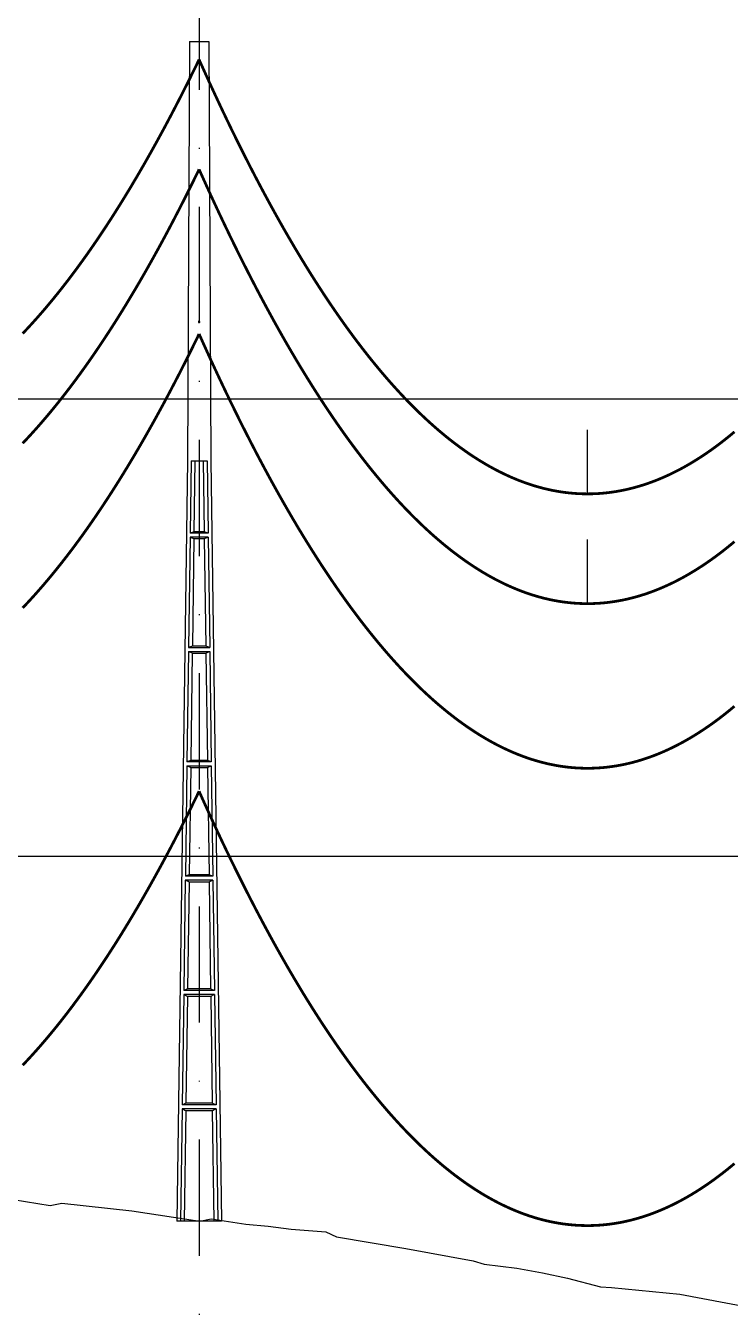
# Model space of a CAD drawing. Header units: metres. Extents: x -121 to 9872, y 3505 to 10721.
# Drawn here: x 6995.5 to 7072.6, y 6277.3 to 6417.8 of the extents above; entities that cross this region are included whole.
import ezdxf

# ---------------------------------------------------------------- set-up
doc = ezdxf.new("R2010")
doc.units = ezdxf.units.M
doc.linetypes.add('DASHDOT', pattern=[25.4, 12.7, -6.35, 0, -6.35])
doc.linetypes.add('DASHED', pattern=[0.75, 0.5, -0.25])
for name, color, linetype in [('C-ROAD-PROF', 2, 'DASHED'), ('CON-EOL- FO', 101, 'Continuous'), ('CON-EOL- PROJEÇÃO', 22, 'Continuous'), ('CON-EOL-CA ARBUTUS', 144, 'Continuous'), ('GRID', 253, 'Continuous'), ('POSTE DT', 7, 'Continuous')]:
    doc.layers.add(name, color=color, linetype=linetype)

# ---------------------------------------------------------------- blocks, each defined once
blk = doc.blocks.new('*U10')
at = {"layer": 'POSTE DT', "extrusion": (0, 1, 0)}
for p, q in [((-3.31, 406.59), (-4.05, 262)), ((-3.31, 406.59), (3.31, 406.59)), ((3.31, 406.59), (4.06, 262)), ((-4.05, 262), (-7.72, 0)), ((-4.05, 262), (-4.05, 262)), ((-2.73, 262), (-3.08, 237.05)), ((-2.73, 262), (2.75, 262)), ((-1.42, 262), (-1.77, 237.57)), ((1.43, 262), (1.77, 237.57)), ((2.75, 262), (3.1, 237.05)), ((4.06, 262), (7.72, 0)), ((-3.1, 235.74), (-3.63, 197.65)), ((3.11, 235.73), (-3.1, 235.74)), ((3.1, 237.05), (-3.08, 237.05)), ((-1.8, 235.21), (-2.32, 198.19)), ((1.8, 235.21), (2.32, 198.19)), ((3.11, 235.73), (3.65, 197.65)), ((-3.65, 196.34), (-4.19, 158.25)), ((-2.35, 195.8), (-2.87, 158.8)), ((2.35, 195.8), (2.87, 158.8)), ((3.66, 196.34), (4.2, 158.25)), ((-4.21, 156.94), (-4.74, 118.85)), ((-2.9, 156.39), (-3.42, 119.41)), ((2.91, 156.39), (3.42, 119.41)), ((4.21, 156.94), (4.75, 118.85)), ((-4.76, 117.54), (-5.29, 79.45)), ((4.77, 117.54), (-4.76, 117.54)), ((4.75, 118.85), (-4.74, 118.85)), ((-3.46, 116.98), (-3.97, 80.02)), ((3.46, 116.98), (3.98, 80.02)), ((4.77, 117.54), (5.3, 79.45)), ((-5.31, 78.14), (-5.85, 40.06)), ((5.32, 78.14), (-5.31, 78.14)), ((5.3, 79.45), (-5.29, 79.45)), ((-4.01, 77.57), (-4.53, 40.63)), ((4.01, 77.57), (4.53, 40.63)), ((5.32, 78.14), (5.85, 40.06)), ((5.85, 40.06), (-5.85, 40.06)), ((-5.86, 38.74), (-6.41, 0)), ((5.87, 38.74), (-5.86, 38.74)), ((-4.56, 38.17), (-5.1, 0)), ((4.56, 38.17), (5.1, 0)), ((5.87, 38.74), (6.41, 0)), ((-6.41, 0), (-7.72, 0)), ((-5.1, 0), (-6.41, 0)), ((5.1, 0), (-5.1, 0)), ((6.41, 0), (5.1, 0)), ((7.72, 0), (6.41, 0))]:
    blk.add_line(p, q, dxfattribs=at)
at = {"layer": 'POSTE DT', "ltscale": 3}
for points in [[(-3.65, 196.34), (3.66, 196.34)], [(-3.63, 197.65), (3.65, 197.65)], [(-4.21, 156.94), (4.21, 156.94)], [(4.2, 158.25), (-4.19, 158.25)]]:
    blk.add_lwpolyline(points, dxfattribs=at)
at = {"layer": 'POSTE DT'}
for points, knots in [([(0.25, 309.94), (0.25, 309.93), (0.25, 309.93), (0.25, 309.92), (0.25, 309.91), (0.25, 309.9), (0.25, 309.89), (0.24, 309.85), (0.22, 309.82), (0.19, 309.77), (0.16, 309.74), (0.11, 309.71), (0.08, 309.7), (0.01, 309.68), (-0.02, 309.68), (-0.08, 309.7), (-0.11, 309.71), (-0.16, 309.74), (-0.18, 309.76), (-0.21, 309.8), (-0.22, 309.82), (-0.24, 309.85), (-0.24, 309.87), (-0.25, 309.89), (-0.25, 309.9), (-0.25, 309.92), (-0.25, 309.92), (-0.25, 309.93), (-0.25, 309.94), (-0.25, 309.95), (-0.25, 309.95), (-0.25, 309.96), (-0.25, 309.97), (-0.24, 310), (-0.23, 310.02), (-0.21, 310.07), (-0.2, 310.09), (-0.15, 310.14), (-0.13, 310.15), (-0.07, 310.18), (-0.03, 310.19), (0.03, 310.19), (0.06, 310.18), (0.12, 310.16), (0.14, 310.14), (0.18, 310.11), (0.2, 310.09), (0.21, 310.06), (0.22, 310.05), (0.23, 310.04), (0.24, 310.01), (0.24, 309.99), (0.25, 309.97), (0.25, 309.96), (0.25, 309.95), (0.25, 309.94), (0.25, 309.94), (0.25, 309.94), (0.25, 309.94)], [-54.728303, -54.728303, -54.728303, -54.728303, -54.309038, -54.309038, -53.647169, -53.647169, -52.532885, -52.532885, -48.86224, -48.86224, -45.282765, -45.282765, -41.52867, -41.52867, -37.867486, -37.867486, -34.454589, -34.454589, -31.301423, -31.301423, -28.48103, -28.48103, -26.961755, -26.961755, -25.7544, -25.7544, -25.136228, -25.136228, -24.64409, -24.64409, -24.094201, -24.094201, -23.191199, -23.191199, -20.494482, -20.494482, -17.342863, -17.342863, -13.645538, -13.645538, -9.835989, -9.835989, -6.296781, -6.296781, -3.005029, -3.005029, 0, 0, 0, 1.527594, 1.527594, 3.697216, 3.697216, 4.489727, 4.489727, 5.01438, 5.01438, 5.095313, 5.095313, 5.095313, 5.095313]), ([(-3.1, 235.74), (-2.88, 235.65), (-2.67, 235.56), (-2.23, 235.39), (-2.02, 235.3), (-1.8, 235.21)], [0.055576, 0.055576, 0.055576, 0.055576, 56.767409, 56.767409, 113.50757, 113.50757, 113.50757, 113.50757]), ([(-1.77, 237.57), (-1.99, 237.49), (-2.21, 237.4), (-2.64, 237.22), (-2.86, 237.14), (-3.08, 237.05)], [0, 0, 0, 0, 56.660495, 56.660495, 113.412826, 113.412826, 113.412826, 113.412826]), ([(-1.8, 235.21), (-1.2, 235.21), (-0.6, 235.21), (0.6, 235.21), (1.2, 235.21), (1.8, 235.21)], [0, 0, 0, 0, 68.567797, 68.567797, 137.136247, 137.136247, 137.136247, 137.136247]), ([(1.77, 237.57), (1.18, 237.57), (0.59, 237.57), (-0.59, 237.57), (-1.18, 237.57), (-1.77, 237.57)], [0, 0, 0, 0, 67.306894, 67.306894, 134.614447, 134.614447, 134.614447, 134.614447]), ([(3.1, 237.05), (2.87, 237.14), (2.65, 237.23), (2.21, 237.4), (1.99, 237.49), (1.77, 237.57)], [0, 0, 0, 0, 56.738948, 56.738948, 113.38731, 113.38731, 113.38731, 113.38731]), ([(1.8, 235.21), (2.02, 235.3), (2.24, 235.38), (2.68, 235.56), (2.89, 235.65), (3.11, 235.73)], [0, 0, 0, 0, 56.845349, 56.845349, 113.599799, 113.599799, 113.599799, 113.599799]), ([(-3.65, 196.34), (-3.43, 196.25), (-3.22, 196.16), (-2.78, 195.98), (-2.57, 195.89), (-2.35, 195.8)], [0.054307, 0.054307, 0.054307, 0.054307, 63.527131, 63.527131, 127.063246, 127.063246, 127.063246, 127.063246]), ([(-2.32, 198.19), (-2.54, 198.1), (-2.76, 198.01), (-3.2, 197.83), (-3.41, 197.74), (-3.63, 197.65)], [0, 0, 0, 0, 63.412073, 63.412073, 126.777421, 126.777421, 126.777421, 126.777421]), ([(-2.35, 195.8), (-1.57, 195.8), (-0.78, 195.8), (0.79, 195.8), (1.57, 195.8), (2.35, 195.8)], [0, 0, 0, 0, 89.585713, 89.585713, 179.17191, 179.17191, 179.17191, 179.17191]), ([(2.32, 198.19), (1.55, 198.19), (0.77, 198.19), (-0.77, 198.19), (-1.55, 198.19), (-2.32, 198.19)], [0, 0, 0, 0, 88.31008, 88.31008, 176.620652, 176.620652, 176.620652, 176.620652]), ([(3.65, 197.65), (3.43, 197.74), (3.2, 197.83), (2.76, 198.01), (2.54, 198.1), (2.32, 198.19)], [0, 0, 0, 0, 63.488119, 63.488119, 126.880939, 126.880939, 126.880939, 126.880939]), ([(2.35, 195.8), (2.57, 195.89), (2.79, 195.98), (3.23, 196.16), (3.45, 196.25), (3.66, 196.34)], [0, 0, 0, 0, 63.60246, 63.60246, 127.109696, 127.109696, 127.109696, 127.109696]), ([(-4.21, 156.94), (-3.99, 156.85), (-3.77, 156.75), (-3.34, 156.57), (-3.12, 156.48), (-2.9, 156.39)], [0.053423, 0.053423, 0.053423, 0.053423, 70.429742, 70.429742, 140.90167, 140.90167, 140.90167, 140.90167]), ([(-2.87, 158.8), (-3.09, 158.71), (-3.31, 158.62), (-3.75, 158.43), (-3.97, 158.34), (-4.19, 158.25)], [0, 0, 0, 0, 70.301707, 70.301707, 140.590947, 140.590947, 140.590947, 140.590947]), ([(-2.9, 156.39), (-1.94, 156.39), (-0.97, 156.39), (0.97, 156.39), (1.94, 156.39), (2.91, 156.39)], [0, 0, 0, 0, 110.60219, 110.60219, 221.20473, 221.20473, 221.20473, 221.20473]), ([(2.87, 158.8), (1.92, 158.8), (0.96, 158.8), (-0.96, 158.8), (-1.91, 158.8), (-2.87, 158.8)], [0, 0, 0, 0, 109.314454, 109.314454, 218.629264, 218.629264, 218.629264, 218.629264]), ([(4.2, 158.25), (3.98, 158.34), (3.76, 158.44), (3.31, 158.62), (3.09, 158.71), (2.87, 158.8)], [0, 0, 0, 0, 70.379198, 70.379198, 140.659718, 140.659718, 140.659718, 140.659718]), ([(2.91, 156.39), (3.12, 156.48), (3.34, 156.57), (3.78, 156.75), (4, 156.85), (4.21, 156.94)], [0, 0, 0, 0, 70.506649, 70.506649, 140.914701, 140.914701, 140.914701, 140.914701]), ([(-4.76, 117.54), (-4.54, 117.45), (-4.32, 117.35), (-3.89, 117.17), (-3.67, 117.07), (-3.46, 116.98)], [0.052784, 0.052784, 0.052784, 0.052784, 77.438432, 77.438432, 154.950301, 154.950301, 154.950301, 154.950301]), ([(-3.42, 119.41), (-3.64, 119.32), (-3.86, 119.23), (-4.3, 119.04), (-4.52, 118.95), (-4.74, 118.85)], [0, 0, 0, 0, 77.299547, 77.299547, 154.618634, 154.618634, 154.618634, 154.618634]), ([(-3.46, 116.98), (-2.3, 116.98), (-1.15, 116.98), (1.15, 116.98), (2.31, 116.98), (3.46, 116.98)], [0, 0, 0, 0, 131.617604, 131.617604, 263.235447, 263.235447, 263.235447, 263.235447]), ([(3.42, 119.41), (2.28, 119.41), (1.14, 119.41), (-1.14, 119.41), (-2.28, 119.41), (-3.42, 119.41)], [0, 0, 0, 0, 130.319901, 130.319901, 260.640046, 260.640046, 260.640046, 260.640046]), ([(4.75, 118.85), (4.53, 118.95), (4.31, 119.04), (3.87, 119.23), (3.64, 119.32), (3.42, 119.41)], [0, 0, 0, 0, 77.381597, 77.381597, 154.66183, 154.66183, 154.66183, 154.66183]), ([(3.46, 116.98), (3.68, 117.07), (3.89, 117.17), (4.33, 117.35), (4.55, 117.45), (4.77, 117.54)], [0, 0, 0, 0, 77.520013, 77.520013, 154.938747, 154.938747, 154.938747, 154.938747]), ([(-3.97, 80.02), (-4.19, 79.93), (-4.41, 79.83), (-4.85, 79.64), (-5.07, 79.55), (-5.29, 79.45)], [0, 0, 0, 0, 84.379671, 84.379671, 168.809376, 168.809376, 168.809376, 168.809376]), ([(3.98, 80.02), (2.65, 80.02), (1.33, 80.02), (-1.32, 80.02), (-2.65, 80.02), (-3.97, 80.02)], [0, 0, 0, 0, 151.326157, 151.326157, 302.652465, 302.652465, 302.652465, 302.652465]), ([(5.3, 79.45), (5.08, 79.55), (4.86, 79.64), (4.42, 79.83), (4.2, 79.93), (3.98, 80.02)], [0, 0, 0, 0, 84.46863, 84.46863, 168.833721, 168.833721, 168.833721, 168.833721]), ([(-5.31, 78.14), (-5.09, 78.05), (-4.88, 77.95), (-4.44, 77.76), (-4.23, 77.67), (-4.01, 77.57)], [0.052308, 0.052308, 0.052308, 0.052308, 84.527725, 84.527725, 169.158824, 169.158824, 169.158824, 169.158824]), ([(-4.01, 77.57), (-2.67, 77.57), (-1.34, 77.57), (1.34, 77.57), (2.67, 77.57), (4.01, 77.57)], [0, 0, 0, 0, 152.632212, 152.632212, 305.264569, 305.264569, 305.264569, 305.264569]), ([(4.01, 77.57), (4.23, 77.67), (4.45, 77.76), (4.88, 77.95), (5.1, 78.05), (5.32, 78.14)], [0, 0, 0, 0, 84.616316, 84.616316, 169.129178, 169.129178, 169.129178, 169.129178]), ([(-4.53, 40.63), (-4.75, 40.53), (-4.97, 40.44), (-5.41, 40.25), (-5.63, 40.15), (-5.85, 40.06)], [0, 0, 0, 0, 91.523648, 91.523648, 183.126775, 183.126775, 183.126775, 183.126775]), ([(4.53, 40.63), (3.02, 40.63), (1.51, 40.63), (-1.51, 40.63), (-3.02, 40.63), (-4.53, 40.63)], [0, 0, 0, 0, 172.33304, 172.33304, 344.666151, 344.666151, 344.666151, 344.666151]), ([(5.85, 40.06), (5.63, 40.15), (5.41, 40.25), (4.97, 40.44), (4.75, 40.53), (4.53, 40.63)], [0, 0, 0, 0, 91.621326, 91.621326, 183.137324, 183.137324, 183.137324, 183.137324]), ([(-5.86, 38.74), (-5.65, 38.65), (-5.43, 38.55), (-5, 38.36), (-4.78, 38.26), (-4.56, 38.17)], [0.026524, 0.026524, 0.026524, 0.026524, 91.679563, 91.679563, 183.466041, 183.466041, 183.466041, 183.466041]), ([(-4.56, 38.17), (-3.04, 38.17), (-1.52, 38.17), (1.52, 38.17), (3.04, 38.17), (4.56, 38.17)], [0, 0, 0, 0, 173.646192, 173.646192, 347.292451, 347.292451, 347.292451, 347.292451]), ([(4.56, 38.17), (4.78, 38.26), (5, 38.36), (5.43, 38.55), (5.65, 38.65), (5.87, 38.74)], [0, 0, 0, 0, 91.776928, 91.776928, 183.448614, 183.448614, 183.448614, 183.448614])]:
    blk.add_open_spline(points, degree=3, knots=knots, dxfattribs=at)

msp = doc.modelspace()

# ---------------------------------------------------------------- linework, layer by layer
at = {"layer": 'C-ROAD-PROF', "color": 0, "linetype": 'Continuous', "lineweight": -3}
msp.add_lwpolyline([(6994.149, 6289.429), (6998.217, 6288.78), (6999.465, 6289.015), (7007.116, 6288.188), (7014.548, 6287.049), (7015.81, 6287.335), (7019.577, 6286.747), (7022.037, 6286.509), (7024.559, 6286.182), (7028.346, 6285.91), (7029.509, 6285.361), (7037.095, 6284.06), (7044.464, 6282.731), (7045.641, 6282.365), (7049.213, 6281.924), (7052.03, 6281.413), (7054.761, 6280.845), (7058.384, 6279.889), (7059.564, 6279.797), (7067.06, 6279.063), (7074.606, 6277.658)], dxfattribs=at)
at = {"layer": 'CON-EOL- FO', "const_width": 0.3}
for points in [[(6995.193, 6354.107), (6995.578, 6354.514), (6995.964, 6354.93), (6996.35, 6355.353), (6996.736, 6355.784), (6997.122, 6356.223), (6997.508, 6356.669), (6997.894, 6357.124), (6998.279, 6357.586), (6998.665, 6358.056), (6999.051, 6358.533), (6999.437, 6359.019), (6999.823, 6359.512), (7000.209, 6360.013), (7000.595, 6360.522), (7000.98, 6361.039), (7001.366, 6361.564), (7001.752, 6362.096), (7002.138, 6362.636), (7002.524, 6363.184), (7002.91, 6363.74), (7003.296, 6364.304), (7003.681, 6364.875), (7004.067, 6365.454), (7004.453, 6366.042), (7004.839, 6366.636), (7005.225, 6367.239), (7005.611, 6367.85), (7005.997, 6368.468), (7006.382, 6369.095), (7006.768, 6369.729), (7007.154, 6370.371), (7007.54, 6371.021), (7007.926, 6371.678), (7008.312, 6372.344), (7008.697, 6373.017), (7009.083, 6373.699), (7009.469, 6374.388), (7009.855, 6375.085), (7010.241, 6375.79), (7010.627, 6376.502), (7011.013, 6377.223), (7011.398, 6377.951), (7011.784, 6378.688), (7012.17, 6379.432), (7012.556, 6380.184), (7012.942, 6380.944), (7013.328, 6381.712), (7013.714, 6382.488), (7014.099, 6383.272), (7014.485, 6384.063)], [(7014.485, 6384.063), (7014.853, 6383.24), (7015.222, 6382.424), (7015.59, 6381.615), (7015.958, 6380.814), (7016.326, 6380.02), (7016.694, 6379.233), (7017.062, 6378.454), (7017.431, 6377.681), (7017.799, 6376.916), (7018.167, 6376.159), (7018.535, 6375.408), (7018.903, 6374.665), (7019.271, 6373.929), (7019.64, 6373.2), (7020.008, 6372.479), (7020.376, 6371.764), (7020.744, 6371.057), (7021.112, 6370.358), (7021.48, 6369.665), (7021.849, 6368.98), (7022.217, 6368.302), (7022.585, 6367.631), (7022.953, 6366.967), (7023.321, 6366.311), (7023.689, 6365.662), (7024.057, 6365.02), (7024.426, 6364.385), (7024.794, 6363.758), (7025.162, 6363.137), (7025.53, 6362.524), (7025.898, 6361.918), (7026.266, 6361.32), (7026.635, 6360.728), (7027.003, 6360.144), (7027.371, 6359.567), (7027.739, 6358.997), (7028.107, 6358.434), (7028.475, 6357.879), (7028.844, 6357.33), (7029.212, 6356.789), (7029.58, 6356.255), (7029.948, 6355.729), (7030.316, 6355.209), (7030.684, 6354.697), (7031.052, 6354.191), (7031.421, 6353.693), (7031.789, 6353.203), (7032.157, 6352.719), (7032.525, 6352.242), (7032.893, 6351.773), (7033.261, 6351.311), (7033.63, 6350.856), (7033.998, 6350.408), (7034.366, 6349.967), (7034.734, 6349.534), (7035.102, 6349.107), (7035.47, 6348.688), (7035.839, 6348.276), (7036.207, 6347.871), (7036.575, 6347.473), (7036.943, 6347.083), (7037.311, 6346.699), (7037.679, 6346.323), (7038.048, 6345.954), (7038.416, 6345.592), (7038.784, 6345.237), (7039.152, 6344.889), (7039.52, 6344.549), (7039.888, 6344.215), (7040.256, 6343.889), (7040.625, 6343.57), (7040.993, 6343.258), (7041.361, 6342.953), (7041.729, 6342.655), (7042.097, 6342.365), (7042.465, 6342.081), (7042.834, 6341.805), (7043.202, 6341.536), (7043.57, 6341.274), (7043.938, 6341.019), (7044.306, 6340.771), (7044.674, 6340.53), (7045.043, 6340.296), (7045.411, 6340.07), (7045.779, 6339.851), (7046.147, 6339.638), (7046.515, 6339.433), (7046.883, 6339.235), (7047.251, 6339.044), (7047.62, 6338.861), (7047.988, 6338.684), (7048.356, 6338.515), (7048.724, 6338.352), (7049.092, 6338.197), (7049.46, 6338.049), (7049.829, 6337.908), (7050.197, 6337.774), (7050.565, 6337.647), (7050.933, 6337.527), (7051.301, 6337.415), (7051.669, 6337.309), (7052.038, 6337.211), (7052.406, 6337.12), (7052.774, 6337.036), (7053.142, 6336.959), (7053.51, 6336.889), (7053.878, 6336.826), (7054.247, 6336.77), (7054.615, 6336.722), (7054.983, 6336.68), (7055.351, 6336.646), (7055.719, 6336.619), (7056.087, 6336.599), (7056.455, 6336.586), (7056.824, 6336.58), (7057.192, 6336.581), (7057.56, 6336.589), (7057.928, 6336.605), (7058.296, 6336.627), (7058.664, 6336.657), (7059.033, 6336.694), (7059.401, 6336.738), (7059.769, 6336.789), (7060.137, 6336.847), (7060.505, 6336.912), (7060.873, 6336.984), (7061.242, 6337.064), (7061.61, 6337.15), (7061.978, 6337.244), (7062.346, 6337.345), (7062.714, 6337.453), (7063.082, 6337.568), (7063.451, 6337.69), (7063.819, 6337.819), (7064.187, 6337.955), (7064.555, 6338.099), (7064.923, 6338.249), (7065.291, 6338.407), (7065.659, 6338.572), (7066.028, 6338.744), (7066.396, 6338.923), (7066.764, 6339.109), (7067.132, 6339.302), (7067.5, 6339.503), (7067.868, 6339.71), (7068.237, 6339.925), (7068.605, 6340.147), (7068.973, 6340.376), (7069.341, 6340.612), (7069.709, 6340.855), (7070.077, 6341.105), (7070.446, 6341.362), (7070.814, 6341.627), (7071.182, 6341.899), (7071.55, 6342.177), (7071.918, 6342.463), (7072.286, 6342.756), (7072.654, 6343.057), (7073.023, 6343.364)]]:
    msp.add_lwpolyline(points, dxfattribs=at)
at = {"layer": 'CON-EOL- PROJEÇÃO', "lineweight": 30, "const_width": 0.3}
for points in [[(6995.193, 6304.107), (6995.578, 6304.514), (6995.964, 6304.93), (6996.35, 6305.353), (6996.736, 6305.784), (6997.122, 6306.223), (6997.508, 6306.669), (6997.894, 6307.124), (6998.279, 6307.586), (6998.665, 6308.056), (6999.051, 6308.533), (6999.437, 6309.019), (6999.823, 6309.512), (7000.209, 6310.013), (7000.595, 6310.522), (7000.98, 6311.039), (7001.366, 6311.564), (7001.752, 6312.096), (7002.138, 6312.636), (7002.524, 6313.184), (7002.91, 6313.74), (7003.296, 6314.304), (7003.681, 6314.875), (7004.067, 6315.454), (7004.453, 6316.042), (7004.839, 6316.636), (7005.225, 6317.239), (7005.611, 6317.85), (7005.997, 6318.468), (7006.382, 6319.095), (7006.768, 6319.729), (7007.154, 6320.371), (7007.54, 6321.021), (7007.926, 6321.678), (7008.312, 6322.344), (7008.697, 6323.017), (7009.083, 6323.699), (7009.469, 6324.388), (7009.855, 6325.085), (7010.241, 6325.79), (7010.627, 6326.502), (7011.013, 6327.223), (7011.398, 6327.951), (7011.784, 6328.688), (7012.17, 6329.432), (7012.556, 6330.184), (7012.942, 6330.944), (7013.328, 6331.712), (7013.714, 6332.488), (7014.099, 6333.272), (7014.485, 6334.063)], [(7014.485, 6334.063), (7014.853, 6333.24), (7015.222, 6332.424), (7015.59, 6331.615), (7015.958, 6330.814), (7016.326, 6330.02), (7016.694, 6329.233), (7017.062, 6328.454), (7017.431, 6327.681), (7017.799, 6326.916), (7018.167, 6326.159), (7018.535, 6325.408), (7018.903, 6324.665), (7019.271, 6323.929), (7019.64, 6323.2), (7020.008, 6322.479), (7020.376, 6321.764), (7020.744, 6321.057), (7021.112, 6320.358), (7021.48, 6319.665), (7021.849, 6318.98), (7022.217, 6318.302), (7022.585, 6317.631), (7022.953, 6316.967), (7023.321, 6316.311), (7023.689, 6315.662), (7024.057, 6315.02), (7024.426, 6314.385), (7024.794, 6313.758), (7025.162, 6313.137), (7025.53, 6312.524), (7025.898, 6311.918), (7026.266, 6311.32), (7026.635, 6310.728), (7027.003, 6310.144), (7027.371, 6309.567), (7027.739, 6308.997), (7028.107, 6308.434), (7028.475, 6307.879), (7028.844, 6307.33), (7029.212, 6306.789), (7029.58, 6306.255), (7029.948, 6305.729), (7030.316, 6305.209), (7030.684, 6304.697), (7031.052, 6304.191), (7031.421, 6303.693), (7031.789, 6303.203), (7032.157, 6302.719), (7032.525, 6302.242), (7032.893, 6301.773), (7033.261, 6301.311), (7033.63, 6300.856), (7033.998, 6300.408), (7034.366, 6299.967), (7034.734, 6299.534), (7035.102, 6299.107), (7035.47, 6298.688), (7035.839, 6298.276), (7036.207, 6297.871), (7036.575, 6297.473), (7036.943, 6297.083), (7037.311, 6296.699), (7037.679, 6296.323), (7038.048, 6295.954), (7038.416, 6295.592), (7038.784, 6295.237), (7039.152, 6294.889), (7039.52, 6294.549), (7039.888, 6294.215), (7040.256, 6293.889), (7040.625, 6293.57), (7040.993, 6293.258), (7041.361, 6292.953), (7041.729, 6292.655), (7042.097, 6292.365), (7042.465, 6292.081), (7042.834, 6291.805), (7043.202, 6291.536), (7043.57, 6291.274), (7043.938, 6291.019), (7044.306, 6290.771), (7044.674, 6290.53), (7045.043, 6290.296), (7045.411, 6290.07), (7045.779, 6289.851), (7046.147, 6289.638), (7046.515, 6289.433), (7046.883, 6289.235), (7047.251, 6289.044), (7047.62, 6288.861), (7047.988, 6288.684), (7048.356, 6288.515), (7048.724, 6288.352), (7049.092, 6288.197), (7049.46, 6288.049), (7049.829, 6287.908), (7050.197, 6287.774), (7050.565, 6287.647), (7050.933, 6287.527), (7051.301, 6287.415), (7051.669, 6287.309), (7052.038, 6287.211), (7052.406, 6287.12), (7052.774, 6287.036), (7053.142, 6286.959), (7053.51, 6286.889), (7053.878, 6286.826), (7054.247, 6286.77), (7054.615, 6286.722), (7054.983, 6286.68), (7055.351, 6286.646), (7055.719, 6286.619), (7056.087, 6286.599), (7056.455, 6286.586), (7056.824, 6286.58), (7057.192, 6286.581), (7057.56, 6286.589), (7057.928, 6286.605), (7058.296, 6286.627), (7058.664, 6286.657), (7059.033, 6286.694), (7059.401, 6286.738), (7059.769, 6286.789), (7060.137, 6286.847), (7060.505, 6286.912), (7060.873, 6286.984), (7061.242, 6287.064), (7061.61, 6287.15), (7061.978, 6287.244), (7062.346, 6287.345), (7062.714, 6287.453), (7063.082, 6287.568), (7063.451, 6287.69), (7063.819, 6287.819), (7064.187, 6287.955), (7064.555, 6288.099), (7064.923, 6288.249), (7065.291, 6288.407), (7065.659, 6288.572), (7066.028, 6288.744), (7066.396, 6288.923), (7066.764, 6289.109), (7067.132, 6289.302), (7067.5, 6289.503), (7067.868, 6289.71), (7068.237, 6289.925), (7068.605, 6290.147), (7068.973, 6290.376), (7069.341, 6290.612), (7069.709, 6290.855), (7070.077, 6291.105), (7070.446, 6291.362), (7070.814, 6291.627), (7071.182, 6291.899), (7071.55, 6292.177), (7071.918, 6292.463), (7072.286, 6292.756), (7072.654, 6293.057), (7073.023, 6293.364)]]:
    msp.add_lwpolyline(points, dxfattribs=at)
at = {"layer": 'CON-EOL-CA ARBUTUS'}
for p, q in [((7056.945, 6366.579), (7056.945, 6373.579)), ((7056.945, 6354.579), (7056.945, 6361.579))]:
    msp.add_line(p, q, dxfattribs=at)
at = {"layer": 'CON-EOL-CA ARBUTUS', "const_width": 0.3}
for points in [[(6995.193, 6384.107), (6995.578, 6384.514), (6995.964, 6384.93), (6996.35, 6385.353), (6996.736, 6385.784), (6997.122, 6386.223), (6997.508, 6386.669), (6997.894, 6387.124), (6998.279, 6387.586), (6998.665, 6388.056), (6999.051, 6388.533), (6999.437, 6389.019), (6999.823, 6389.512), (7000.209, 6390.013), (7000.595, 6390.522), (7000.98, 6391.039), (7001.366, 6391.564), (7001.752, 6392.096), (7002.138, 6392.636), (7002.524, 6393.184), (7002.91, 6393.74), (7003.296, 6394.304), (7003.681, 6394.875), (7004.067, 6395.454), (7004.453, 6396.042), (7004.839, 6396.636), (7005.225, 6397.239), (7005.611, 6397.85), (7005.997, 6398.468), (7006.382, 6399.095), (7006.768, 6399.729), (7007.154, 6400.371), (7007.54, 6401.021), (7007.926, 6401.678), (7008.312, 6402.344), (7008.697, 6403.017), (7009.083, 6403.699), (7009.469, 6404.388), (7009.855, 6405.085), (7010.241, 6405.79), (7010.627, 6406.502), (7011.013, 6407.223), (7011.398, 6407.951), (7011.784, 6408.688), (7012.17, 6409.432), (7012.556, 6410.184), (7012.942, 6410.944), (7013.328, 6411.712), (7013.714, 6412.488), (7014.099, 6413.272), (7014.485, 6414.063)], [(7014.485, 6414.063), (7014.853, 6413.24), (7015.222, 6412.424), (7015.59, 6411.615), (7015.958, 6410.814), (7016.326, 6410.02), (7016.694, 6409.233), (7017.062, 6408.454), (7017.431, 6407.681), (7017.799, 6406.916), (7018.167, 6406.159), (7018.535, 6405.408), (7018.903, 6404.665), (7019.271, 6403.929), (7019.64, 6403.2), (7020.008, 6402.479), (7020.376, 6401.764), (7020.744, 6401.057), (7021.112, 6400.358), (7021.48, 6399.665), (7021.849, 6398.98), (7022.217, 6398.302), (7022.585, 6397.631), (7022.953, 6396.967), (7023.321, 6396.311), (7023.689, 6395.662), (7024.057, 6395.02), (7024.426, 6394.385), (7024.794, 6393.758), (7025.162, 6393.137), (7025.53, 6392.524), (7025.898, 6391.918), (7026.266, 6391.32), (7026.635, 6390.728), (7027.003, 6390.144), (7027.371, 6389.567), (7027.739, 6388.997), (7028.107, 6388.434), (7028.475, 6387.879), (7028.844, 6387.33), (7029.212, 6386.789), (7029.58, 6386.255), (7029.948, 6385.729), (7030.316, 6385.209), (7030.684, 6384.697), (7031.052, 6384.191), (7031.421, 6383.693), (7031.789, 6383.203), (7032.157, 6382.719), (7032.525, 6382.242), (7032.893, 6381.773), (7033.261, 6381.311), (7033.63, 6380.856), (7033.998, 6380.408), (7034.366, 6379.967), (7034.734, 6379.534), (7035.102, 6379.107), (7035.47, 6378.688), (7035.839, 6378.276), (7036.207, 6377.871), (7036.575, 6377.473), (7036.943, 6377.083), (7037.311, 6376.699), (7037.679, 6376.323), (7038.048, 6375.954), (7038.416, 6375.592), (7038.784, 6375.237), (7039.152, 6374.889), (7039.52, 6374.549), (7039.888, 6374.215), (7040.256, 6373.889), (7040.625, 6373.57), (7040.993, 6373.258), (7041.361, 6372.953), (7041.729, 6372.655), (7042.097, 6372.365), (7042.465, 6372.081), (7042.834, 6371.805), (7043.202, 6371.536), (7043.57, 6371.274), (7043.938, 6371.019), (7044.306, 6370.771), (7044.674, 6370.53), (7045.043, 6370.296), (7045.411, 6370.07), (7045.779, 6369.851), (7046.147, 6369.638), (7046.515, 6369.433), (7046.883, 6369.235), (7047.251, 6369.044), (7047.62, 6368.861), (7047.988, 6368.684), (7048.356, 6368.515), (7048.724, 6368.352), (7049.092, 6368.197), (7049.46, 6368.049), (7049.829, 6367.908), (7050.197, 6367.774), (7050.565, 6367.647), (7050.933, 6367.527), (7051.301, 6367.415), (7051.669, 6367.309), (7052.038, 6367.211), (7052.406, 6367.12), (7052.774, 6367.036), (7053.142, 6366.959), (7053.51, 6366.889), (7053.878, 6366.826), (7054.247, 6366.77), (7054.615, 6366.722), (7054.983, 6366.68), (7055.351, 6366.646), (7055.719, 6366.619), (7056.087, 6366.599), (7056.455, 6366.586), (7056.824, 6366.58), (7057.192, 6366.581), (7057.56, 6366.589), (7057.928, 6366.605), (7058.296, 6366.627), (7058.664, 6366.657), (7059.033, 6366.694), (7059.401, 6366.738), (7059.769, 6366.789), (7060.137, 6366.847), (7060.505, 6366.912), (7060.873, 6366.984), (7061.242, 6367.064), (7061.61, 6367.15), (7061.978, 6367.244), (7062.346, 6367.345), (7062.714, 6367.453), (7063.082, 6367.568), (7063.451, 6367.69), (7063.819, 6367.819), (7064.187, 6367.955), (7064.555, 6368.099), (7064.923, 6368.249), (7065.291, 6368.407), (7065.659, 6368.572), (7066.028, 6368.744), (7066.396, 6368.923), (7066.764, 6369.109), (7067.132, 6369.302), (7067.5, 6369.503), (7067.868, 6369.71), (7068.237, 6369.925), (7068.605, 6370.147), (7068.973, 6370.376), (7069.341, 6370.612), (7069.709, 6370.855), (7070.077, 6371.105), (7070.446, 6371.362), (7070.814, 6371.627), (7071.182, 6371.899), (7071.55, 6372.177), (7071.918, 6372.463), (7072.286, 6372.756), (7072.654, 6373.057), (7073.023, 6373.364)], [(6995.193, 6372.107), (6995.578, 6372.514), (6995.964, 6372.93), (6996.35, 6373.353), (6996.736, 6373.784), (6997.122, 6374.223), (6997.508, 6374.669), (6997.894, 6375.124), (6998.279, 6375.586), (6998.665, 6376.056), (6999.051, 6376.533), (6999.437, 6377.019), (6999.823, 6377.512), (7000.209, 6378.013), (7000.595, 6378.522), (7000.98, 6379.039), (7001.366, 6379.564), (7001.752, 6380.096), (7002.138, 6380.636), (7002.524, 6381.184), (7002.91, 6381.74), (7003.296, 6382.304), (7003.681, 6382.875), (7004.067, 6383.454), (7004.453, 6384.042), (7004.839, 6384.636), (7005.225, 6385.239), (7005.611, 6385.85), (7005.997, 6386.468), (7006.382, 6387.095), (7006.768, 6387.729), (7007.154, 6388.371), (7007.54, 6389.021), (7007.926, 6389.678), (7008.312, 6390.344), (7008.697, 6391.017), (7009.083, 6391.699), (7009.469, 6392.388), (7009.855, 6393.085), (7010.241, 6393.79), (7010.627, 6394.502), (7011.013, 6395.223), (7011.398, 6395.951), (7011.784, 6396.688), (7012.17, 6397.432), (7012.556, 6398.184), (7012.942, 6398.944), (7013.328, 6399.712), (7013.714, 6400.488), (7014.099, 6401.272), (7014.485, 6402.063)], [(7014.485, 6402.063), (7014.853, 6401.24), (7015.222, 6400.424), (7015.59, 6399.615), (7015.958, 6398.814), (7016.326, 6398.02), (7016.694, 6397.233), (7017.062, 6396.454), (7017.431, 6395.681), (7017.799, 6394.916), (7018.167, 6394.159), (7018.535, 6393.408), (7018.903, 6392.665), (7019.271, 6391.929), (7019.64, 6391.2), (7020.008, 6390.479), (7020.376, 6389.764), (7020.744, 6389.057), (7021.112, 6388.358), (7021.48, 6387.665), (7021.849, 6386.98), (7022.217, 6386.302), (7022.585, 6385.631), (7022.953, 6384.967), (7023.321, 6384.311), (7023.689, 6383.662), (7024.057, 6383.02), (7024.426, 6382.385), (7024.794, 6381.758), (7025.162, 6381.137), (7025.53, 6380.524), (7025.898, 6379.918), (7026.266, 6379.32), (7026.635, 6378.728), (7027.003, 6378.144), (7027.371, 6377.567), (7027.739, 6376.997), (7028.107, 6376.434), (7028.475, 6375.879), (7028.844, 6375.33), (7029.212, 6374.789), (7029.58, 6374.255), (7029.948, 6373.729), (7030.316, 6373.209), (7030.684, 6372.697), (7031.052, 6372.191), (7031.421, 6371.693), (7031.789, 6371.203), (7032.157, 6370.719), (7032.525, 6370.242), (7032.893, 6369.773), (7033.261, 6369.311), (7033.63, 6368.856), (7033.998, 6368.408), (7034.366, 6367.967), (7034.734, 6367.534), (7035.102, 6367.107), (7035.47, 6366.688), (7035.839, 6366.276), (7036.207, 6365.871), (7036.575, 6365.473), (7036.943, 6365.083), (7037.311, 6364.699), (7037.679, 6364.323), (7038.048, 6363.954), (7038.416, 6363.592), (7038.784, 6363.237), (7039.152, 6362.889), (7039.52, 6362.549), (7039.888, 6362.215), (7040.256, 6361.889), (7040.625, 6361.57), (7040.993, 6361.258), (7041.361, 6360.953), (7041.729, 6360.655), (7042.097, 6360.365), (7042.465, 6360.081), (7042.834, 6359.805), (7043.202, 6359.536), (7043.57, 6359.274), (7043.938, 6359.019), (7044.306, 6358.771), (7044.674, 6358.53), (7045.043, 6358.296), (7045.411, 6358.07), (7045.779, 6357.851), (7046.147, 6357.638), (7046.515, 6357.433), (7046.883, 6357.235), (7047.251, 6357.044), (7047.62, 6356.861), (7047.988, 6356.684), (7048.356, 6356.515), (7048.724, 6356.352), (7049.092, 6356.197), (7049.46, 6356.049), (7049.829, 6355.908), (7050.197, 6355.774), (7050.565, 6355.647), (7050.933, 6355.527), (7051.301, 6355.415), (7051.669, 6355.309), (7052.038, 6355.211), (7052.406, 6355.12), (7052.774, 6355.036), (7053.142, 6354.959), (7053.51, 6354.889), (7053.878, 6354.826), (7054.247, 6354.77), (7054.615, 6354.722), (7054.983, 6354.68), (7055.351, 6354.646), (7055.719, 6354.619), (7056.087, 6354.599), (7056.455, 6354.586), (7056.824, 6354.58), (7057.192, 6354.581), (7057.56, 6354.589), (7057.928, 6354.605), (7058.296, 6354.627), (7058.664, 6354.657), (7059.033, 6354.694), (7059.401, 6354.738), (7059.769, 6354.789), (7060.137, 6354.847), (7060.505, 6354.912), (7060.873, 6354.984), (7061.242, 6355.064), (7061.61, 6355.15), (7061.978, 6355.244), (7062.346, 6355.345), (7062.714, 6355.453), (7063.082, 6355.568), (7063.451, 6355.69), (7063.819, 6355.819), (7064.187, 6355.955), (7064.555, 6356.099), (7064.923, 6356.249), (7065.291, 6356.407), (7065.659, 6356.572), (7066.028, 6356.744), (7066.396, 6356.923), (7066.764, 6357.109), (7067.132, 6357.302), (7067.5, 6357.503), (7067.868, 6357.71), (7068.237, 6357.925), (7068.605, 6358.147), (7068.973, 6358.376), (7069.341, 6358.612), (7069.709, 6358.855), (7070.077, 6359.105), (7070.446, 6359.362), (7070.814, 6359.627), (7071.182, 6359.899), (7071.55, 6360.177), (7071.918, 6360.463), (7072.286, 6360.756), (7072.654, 6361.057), (7073.023, 6361.364)]]:
    msp.add_lwpolyline(points, dxfattribs=at)
at = {"layer": 'GRID', "linetype": 'DASHDOT'}
msp.add_line((7014.485, 7876.973), (7014.485, 5510.205), dxfattribs=at)
at = {"layer": 'GRID'}
for points in [[(-30.298, 6376.973), (7827.812, 6376.973)], [(-30.298, 6326.973), (7827.812, 6326.973)]]:
    msp.add_lwpolyline(points, dxfattribs=at)

# ---------------------------------------------------------------- block references
at = {"layer": 'POSTE DT', "xscale": 0.3172702451939489, "yscale": 0.3172702451939489, "zscale": 0.3172702451939489}
msp.add_blockref('*U10', (7014.485, 6287.059), dxfattribs=at)

doc.saveas('drawing.dxf')
